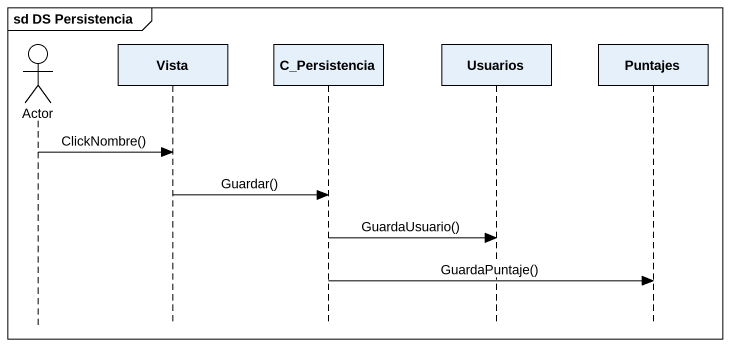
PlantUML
@startuml
mainframe sd DS Persistencia
hide footbox
actor "Actor" as Actor_
participant Vista
participant C_Persistencia
participant Usuarios
participant Puntajes

Actor_ -> Vista : ClickNombre()
Vista -> C_Persistencia : Guardar()
C_Persistencia -> Usuarios : GuardaUsuario()
C_Persistencia -> Puntajes : GuardaPuntaje()
@enduml
